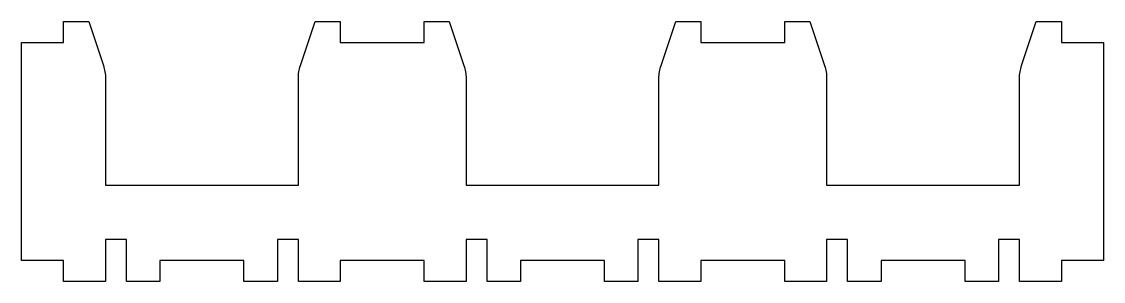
# Model space of a CAD drawing. Header units: millimetres. Extents: x -43 to 215, y -33 to 29.
import ezdxf

# ---------------------------------------------------------------- set-up
doc = ezdxf.new("R2010")
doc.units = ezdxf.units.MM
doc.layers.get('0').update_dxf_attribs({"linetype": 'CONTINUOUS'})

msp = doc.modelspace()

# ---------------------------------------------------------------- linework, layer by layer
msp.add_lwpolyline([(23, 15.38, -0.080612), (23.51, 18.54), (27, 29), (33, 29), (33, 24), (53, 24), (53, 29), (59, 29), (62.49, 18.54, -0.080612), (63, 15.38), (63, -10), (109, -10), (109, 15.38, -0.080612), (109.51, 18.54), (113, 29), (119, 29), (119, 24), (139, 24), (139, 29), (145, 29), (148.49, 18.54, -0.080612), (149, 15.38), (149, -10), (195, -10), (195, 15.38, -0.080612), (195.51, 18.54), (199, 29), (205, 29), (205, 24), (215, 24), (215, -28), (205, -28), (205, -33), (195, -33), (195, -23), (190, -23), (190, -33), (182, -33), (182, -28), (162, -28), (162, -33), (154, -33), (154, -23), (149, -23), (149, -33), (139, -33), (139, -28), (119, -28), (119, -33), (109, -33), (109, -23), (104, -23), (104, -33), (96, -33), (96, -28), (76, -28), (76, -33), (68, -33), (68, -23), (63, -23), (63, -33), (53, -33), (53, -28), (33, -28), (33, -33), (23, -33), (23, -23), (18, -23), (18, -33), (10, -33), (10, -28), (-10, -28), (-10, -33), (-18, -33), (-18, -23), (-23, -23), (-23, -33), (-33, -33), (-33, -28), (-43, -28), (-43, 24), (-33, 24), (-33, 29), (-27, 29), (-23.51, 18.54, -0.080612), (-23, 15.38), (-23, -10), (23, -10)], format="xyb", close=True)

doc.saveas('drawing.dxf')
